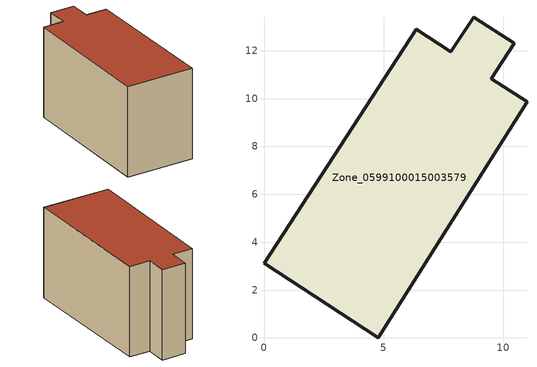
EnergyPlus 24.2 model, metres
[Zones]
Zone_0599100015003579
 floor ground (C_G): 0,3.11 6.36,12.9 7.81,11.95 8.76,13.4 10.45,12.3 9.49,10.83 10.98,9.86 4.76,0 z0.93
 wall outside (C_F): 4.76,0 10.98,9.86 9.49,10.83 10.45,12.3 8.76,13.4 7.81,11.95 6.36,12.9 0,3.11 4.76,0 z0.93:8.5
 roof outside (C_R): 6.36,12.9 0,3.11 4.76,0 10.98,9.86 9.49,10.83 10.45,12.3 8.76,13.4 7.81,11.95 z8.5
[BUILDING]
Pand.0599100015003579: North Axis=0; Terrain=City; Loads Convergence Tolerance Value=0.04; Temperature Convergence Tolerance Value=0.4; Solar Distribution=FullExterior; Maximum Number of Warmup Days=25; Minimum Number of Warmup Days=1
[Site:Location]
Rotterdam.The.Hague.AP_ZH_NLD Design_Conditions: Latitude=51.96; Longitude=4.45; Time Zone=1; Elevation=-4.5
[SITE:GROUNDTEMPERATURE:BUILDINGSURFACE]
18, 18, 18, 18, 18, 18, 18, 18, 18, 18, 18, 18
[MATERIAL] Thermal Absorptance=0.9; Solar Absorptance=0.7; Visible Absorptance=0.7
Name | Roughness | Thickness | Conductivity | Density | Specific Heat
G.TI.1965-1974 | MediumSmooth | 0.15 | 0.882353 | 540 | 1210
F.TI.1965-1974 | Rough | 0.3 | 0.697674 | 1920 | 840
R.TI.1965-1974 | MediumRough | 0.2 | 0.232558 | 1500 | 1000
[CONSTRUCTION]
C_G: G.TI.1965-1974
C_F: F.TI.1965-1974
C_R: R.TI.1965-1974
[ZONE]
Zone_0599100015003579: Type=1; Multiplier=1; Ceiling Height=Autocalculate; Volume=Autocalculate; Floor Area=autocalculate; Part of Total Floor Area=Yes
[ZONEINFILTRATION:DESIGNFLOWRATE]
Infil_Zone_0599100015003579: Zone or ZoneList or Space or SpaceList=Zone_0599100015003579; Schedule=AlwaysOn; Design Flow Rate Calculation Method=Flow/Area; Flow Rate per Floor Area=0.003; Constant Term Coefficient=1; Temperature Term Coefficient=0; Velocity Term Coefficient=0; Velocity Squared Term Coefficient=0
[HVACTEMPLATE:ZONE:IDEALLOADSAIRSYSTEM]
Zone_0599100015003579: Maximum Heating Supply Air Temperature=50; Minimum Cooling Supply Air Temperature=13; Maximum Heating Supply Air Humidity Ratio=0.0156; Minimum Cooling Supply Air Humidity Ratio=0.0077; Heating Limit=NoLimit; Cooling Limit=NoLimit; Dehumidification Control Type=ConstantSensibleHeatRatio; Cooling Sensible Heat Ratio=0.7; Dehumidification Setpoint=60; Humidification Control Type=None; Humidification Setpoint=30; Outdoor Air Method=None; Outdoor Air Flow Rate per Person=0.00944; Outdoor Air Flow Rate per Zone Floor Area=0; Outdoor Air Flow Rate per Zone=0; Demand Controlled Ventilation Type=None; Outdoor Air Economizer Type=NoEconomizer; Heat Recovery Type=None; Sensible Heat Recovery Effectiveness=0.7; Latent Heat Recovery Effectiveness=0.65
[ZONECONTROL:THERMOSTAT]
ThermostatControl_Zone_0599100015003579: Zone or ZoneList=Zone_0599100015003579; Control Type Schedule=DualSetpointControlType; Control 1=Thermostat_Zone_0599100015003579; Temperature Difference Between Cutout And Setpoint=0
[THERMOSTATSETPOINT:DUALSETPOINT]
Thermostat_Zone_0599100015003579: Heating Setpoint Temperature Schedule=HeatingSetpoint_Zone_0599100015003579; Cooling Setpoint Temperature Schedule=CoolingSetpoint_Zone_0599100015003579
[SCHEDULE:COMPACT]
HeatingSetpoint_Zone_0599100015003579: Through: 12/31, For: AllDays, Until: 24:00, 21
CoolingSetpoint_Zone_0599100015003579: Through: 12/31, For: AllDays, Until: 24:00, 24
DualSetpointControlType: Through: 12/31, For: AllDays, Until: 24:00, 4
AlwaysOn: Through: 12/31, For: AllDays, Until: 24:00, 1
